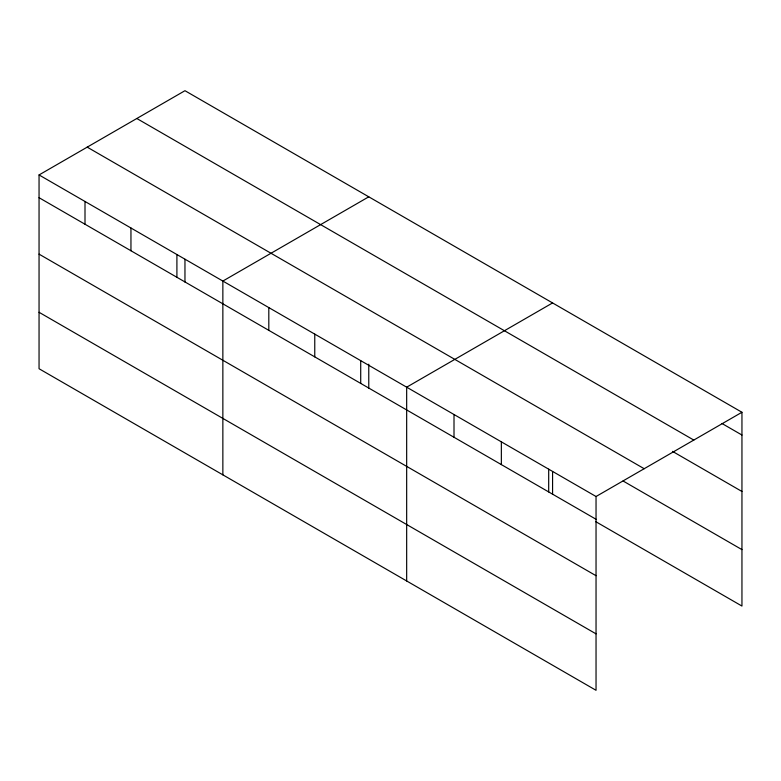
<?xml version="1.0" encoding="UTF-8"?>
<svg xmlns="http://www.w3.org/2000/svg" width="781" height="781" viewBox="0 0 781 781"><rect width="100%" height="100%" fill="white"/><g stroke="black" fill="none" stroke-linecap="round" stroke-linejoin="round"><path stroke-width="1.17" d="M596.04 575.714L596.04 496.511L39.05 174.944L39.05 368.73L596.04 690.297L596.04 575.714L39.05 254.137M595.708 521.63L741.95 606.056L741.95 412.27L184.96 90.703L39.05 174.944M368.769 196.822L222.858 281.062L222.858 474.848M552.577 302.94L406.667 387.181L406.667 580.966M596.04 496.511L741.95 412.27M721.956 423.487L741.95 435.027M136.812 118.497L693.801 440.074M672.509 451.379L741.95 491.474M87.199 147.14L644.188 468.717M623.062 480.979L741.95 549.619M39.05 197.7L596.04 519.267M39.05 312.283L596.04 633.86M552.577 471.509L552.577 494.324M548.692 469.176L548.692 491.932M501.353 441.851L501.353 464.607M454.005 414.516L454.005 437.272M368.769 364.19L368.769 388.206M360.715 360.646L360.715 383.403M314.763 334.122L314.763 356.878M268.81 307.587L268.81 330.343M184.96 259.272L184.96 282.087M176.906 254.528L176.906 277.284M130.954 228.003L130.954 250.76M85.002 201.469L85.002 224.225"/></g></svg>
